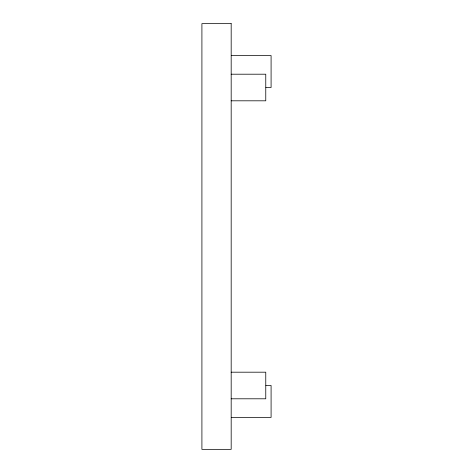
<?xml version="1.0" encoding="UTF-8"?>
<svg xmlns="http://www.w3.org/2000/svg" width="473" height="473" viewBox="0 0 473 473"><rect width="100%" height="100%" fill="white"/><g stroke="black" fill="none" stroke-linecap="round" stroke-linejoin="round"><path stroke-width="0.71" d="M231.303 55.578L271.088 55.578L271.088 87.505L265.932 87.505M231.179 74.202L265.767 74.202L265.767 100.808L231.179 100.808M231.179 372.192L265.767 372.192L265.767 398.798L231.179 398.798M265.932 385.495L271.088 385.495L271.088 417.423L231.303 417.423M231.179 23.65L201.912 23.65L201.912 449.35L231.179 449.35L231.179 23.65"/></g></svg>
